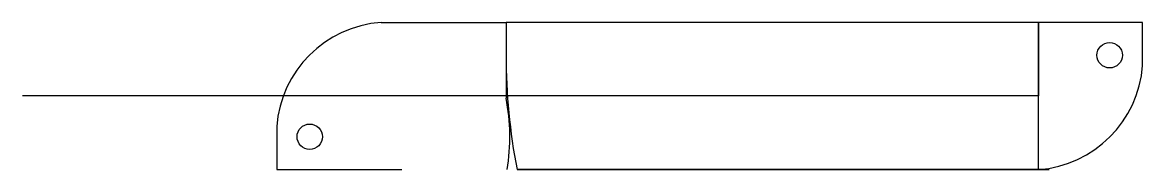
# Model space of a CAD drawing. Header units: millimetres. Extents: x 2938 to 3074, y 1725 to 1743.
import ezdxf

# ---------------------------------------------------------------- set-up
doc = ezdxf.new("R2010")
doc.units = ezdxf.units.MM
doc.layers.add('BatNeg', color=7, linetype='Continuous')
doc.layers.add('BatPos', color=7, linetype='Continuous')

msp = doc.modelspace()

# ---------------------------------------------------------------- linework, layer by layer
at = {"color": 2, "lineweight": 30}
msp.add_line((3061.71, 1734.06), (2937.65, 1734.06), dxfattribs=at)
at = {"layer": 'BatNeg'}
for p, q in [((3061.71, 1743.06), (2996.71, 1743.06)), ((2996.71, 1743.06), (2996.71, 1739.04)), ((3074.44, 1743.06), (3061.71, 1743.06)), ((3061.71, 1725.06), (3061.71, 1743.06)), ((3061.71, 1743.06), (3061.71, 1734.06)), ((3074.44, 1737.79), (3074.44, 1743.06))]:
    msp.add_line(p, q, dxfattribs=at)
msp.add_lwpolyline([(3063.05, 1725.06), (2998.05, 1725.06)], close=True, dxfattribs=at)
msp.add_circle((3070.42, 1739.04), 1.55, dxfattribs=at)
for centre, radius, start, end in [((3070.42, 1739.04), 73.71, 180, 190.9329), ((3060.7, 1738.8), 13.78, 274.2105, 355.7895)]:
    msp.add_arc(centre, radius, start, end, dxfattribs=at)
at = {"layer": 'BatPos'}
for p, q in [((2981.44, 1743.06), (2996.71, 1743.06)), ((2996.71, 1743.06), (2996.71, 1743.06)), ((2996.71, 1743.06), (2996.71, 1733.8)), ((2968.71, 1730.33), (2968.71, 1725.06)), ((2968.71, 1725.06), (2983.99, 1725.06))]:
    msp.add_line(p, q, dxfattribs=at)
msp.add_circle((2972.73, 1729.08), 1.55, dxfattribs=at)
for centre, radius, start, end in [((2982.45, 1729.32), 13.78, 94.2105, 175.7895), ((2972.73, 1729.08), 24.44, 350.5303, 11.1291)]:
    msp.add_arc(centre, radius, start, end, dxfattribs=at)

doc.saveas('drawing.dxf')
